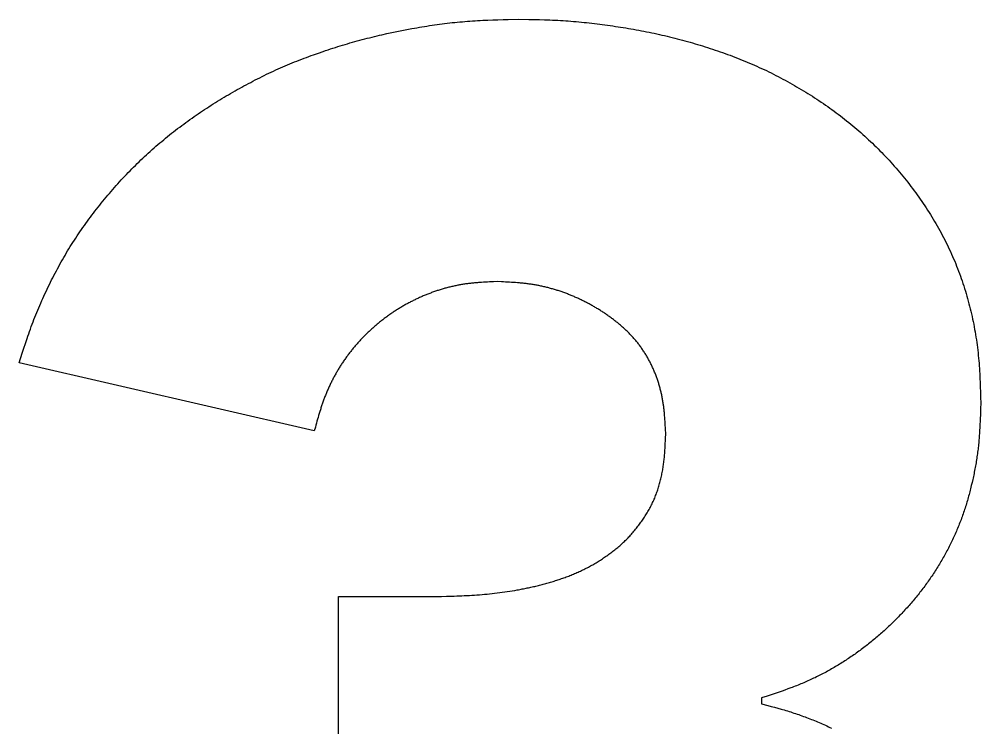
# Model space of a CAD drawing. Extents: x 4 to 389, y 10 to 269.
# Drawn here: x 139.566 to 143.181, y 206.365 to 209.029 of the extents above; entities that cross this region are included whole.
import ezdxf

# ---------------------------------------------------------------- set-up
doc = ezdxf.new("R2010")
doc.units = 0
doc.layers.add('ENGRAVE', color=5, linetype='CONTINUOUS')

msp = doc.modelspace()

# ---------------------------------------------------------------- linework, layer by layer
at = {"layer": 'ENGRAVE'}
msp.add_lwpolyline([(140.7672, 206.0031), (140.7672, 206.8584), (141.1156, 206.8584), (141.1347, 206.8588), (141.1538, 206.8592), (141.1728, 206.8597), (141.1824, 206.8599), (141.1919, 206.8602), (141.2014, 206.8605), (141.211, 206.8608), (141.2205, 206.8612), (141.23, 206.8616), (141.2395, 206.862), (141.2491, 206.8625), (141.2586, 206.863), (141.2681, 206.8636), (141.2776, 206.8642), (141.2871, 206.8648), (141.2966, 206.8655), (141.3062, 206.8663), (141.3157, 206.8671), (141.3252, 206.868), (141.3346, 206.869), (141.3441, 206.87), (141.3536, 206.871), (141.3631, 206.8721), (141.3726, 206.8733), (141.382, 206.8746), (141.3915, 206.8759), (141.4009, 206.8772), (141.4103, 206.8787), (141.4198, 206.8802), (141.4292, 206.8817), (141.4386, 206.8834), (141.4433, 206.8842), (141.448, 206.8851), (141.4526, 206.886), (141.4573, 206.8869), (141.462, 206.8878), (141.4667, 206.8887), (141.4714, 206.8897), (141.476, 206.8906), (141.4807, 206.8916), (141.4854, 206.8926), (141.49, 206.8936), (141.4947, 206.8947), (141.4993, 206.8958), (141.504, 206.8968), (141.5086, 206.8979), (141.5132, 206.8991), (141.5179, 206.9002), (141.5225, 206.9014), (141.5271, 206.9025), (141.5317, 206.9038), (141.5363, 206.905), (141.5409, 206.9062), (141.5455, 206.9075), (141.5501, 206.9088), (141.5547, 206.9101), (141.5593, 206.9114), (141.5639, 206.9128), (141.5685, 206.9141), (141.573, 206.9155), (141.5776, 206.9169), (141.5822, 206.9184), (141.5867, 206.9198), (141.5912, 206.9213), (141.5958, 206.9228), (141.6003, 206.9244), (141.6048, 206.9259), (141.6093, 206.9275), (141.6138, 206.9291), (141.6183, 206.9307), (141.6228, 206.9324), (141.6273, 206.934), (141.6318, 206.9357), (141.6362, 206.9375), (141.6407, 206.9392), (141.6451, 206.941), (141.6495, 206.9428), (141.6539, 206.9447), (141.6583, 206.9465), (141.6627, 206.9484), (141.6671, 206.9504), (141.6715, 206.9523), (141.6758, 206.9543), (141.6801, 206.9563), (141.6844, 206.9584), (141.6887, 206.9604), (141.693, 206.9626), (141.6973, 206.9647), (141.7015, 206.9669), (141.7057, 206.9691), (141.7099, 206.9713), (141.7141, 206.9736), (141.7183, 206.9759), (141.7224, 206.9783), (141.7266, 206.9806), (141.7307, 206.983), (141.7348, 206.9855), (141.7389, 206.988), (141.7429, 206.9905), (141.7469, 206.993), (141.751, 206.9956), (141.7549, 206.9982), (141.7589, 207.0008), (141.7629, 207.0035), (141.7668, 207.0062), (141.7708, 207.0089), (141.7747, 207.0116), (141.7786, 207.0144), (141.7824, 207.0172), (141.7863, 207.02), (141.7901, 207.0228), (141.794, 207.0257), (141.7978, 207.0286), (141.8015, 207.0315), (141.8053, 207.0344), (141.809, 207.0374), (141.8127, 207.0404), (141.8164, 207.0434), (141.8201, 207.0465), (141.8237, 207.0496), (141.8273, 207.0527), (141.8308, 207.0559), (141.8344, 207.0591), (141.8379, 207.0624), (141.8413, 207.0656), (141.8447, 207.069), (141.8481, 207.0723), (141.8515, 207.0757), (141.8548, 207.0791), (141.8581, 207.0826), (141.8613, 207.0861), (141.8646, 207.0896), (141.8677, 207.0932), (141.8709, 207.0967), (141.874, 207.1004), (141.8771, 207.104), (141.8802, 207.1077), (141.8832, 207.1113), (141.8862, 207.1151), (141.8892, 207.1188), (141.8921, 207.1226), (141.895, 207.1263), (141.8979, 207.1302), (141.9007, 207.134), (141.9035, 207.1379), (141.9063, 207.1417), (141.909, 207.1457), (141.9117, 207.1496), (141.9143, 207.1536), (141.917, 207.1575), (141.9195, 207.1615), (141.9221, 207.1656), (141.9246, 207.1696), (141.9271, 207.1737), (141.9295, 207.1778), (141.9319, 207.182), (141.9342, 207.1861), (141.9365, 207.1903), (141.9388, 207.1945), (141.941, 207.1988), (141.9431, 207.203), (141.9453, 207.2073), (141.9473, 207.2116), (141.9494, 207.2159), (141.9513, 207.2203), (141.9532, 207.2246), (141.9551, 207.229), (141.9569, 207.2334), (141.9587, 207.2379), (141.9604, 207.2423), (141.9621, 207.2468), (141.9637, 207.2513), (141.9653, 207.2558), (141.9668, 207.2603), (141.9682, 207.2648), (141.9697, 207.2694), (141.971, 207.274), (141.9724, 207.2786), (141.9737, 207.2832), (141.9749, 207.2878), (141.9761, 207.2924), (141.9773, 207.297), (141.9784, 207.3017), (141.9795, 207.3063), (141.9805, 207.311), (141.9815, 207.3156), (141.9824, 207.3203), (141.9833, 207.325), (141.9842, 207.3297), (141.9851, 207.3344), (141.9859, 207.3391), (141.9866, 207.3438), (141.9873, 207.3485), (141.988, 207.3532), (141.9887, 207.358), (141.9893, 207.3627), (141.9899, 207.3674), (141.9904, 207.3722), (141.991, 207.3769), (141.9915, 207.3816), (141.9919, 207.3864), (141.9923, 207.3911), (141.9927, 207.3959), (141.9931, 207.4006), (141.9935, 207.4054), (141.9938, 207.4102), (141.9941, 207.4149), (141.9944, 207.4197), (141.9946, 207.4244), (141.9951, 207.434), (141.9955, 207.4435), (141.9959, 207.453), (141.9966, 207.4721), (141.9958, 207.487), (141.9954, 207.4945), (141.995, 207.502), (141.9946, 207.5094), (141.9941, 207.5169), (141.9936, 207.5244), (141.993, 207.5318), (141.9924, 207.5392), (141.9921, 207.543), (141.9918, 207.5467), (141.9914, 207.5504), (141.991, 207.5541), (141.9906, 207.5578), (141.9902, 207.5615), (141.9898, 207.5652), (141.9894, 207.5689), (141.9889, 207.5726), (141.9884, 207.5763), (141.9879, 207.58), (141.9874, 207.5837), (141.9868, 207.5874), (141.9862, 207.5911), (141.9856, 207.5947), (141.985, 207.5984), (141.9844, 207.6021), (141.9837, 207.6057), (141.983, 207.6094), (141.9822, 207.6131), (141.9815, 207.6167), (141.9807, 207.6204), (141.9798, 207.624), (141.979, 207.6276), (141.9781, 207.6313), (141.9772, 207.6349), (141.9763, 207.6385), (141.9753, 207.6421), (141.9743, 207.6457), (141.9733, 207.6493), (141.9723, 207.6529), (141.9712, 207.6565), (141.9701, 207.6601), (141.969, 207.6637), (141.9679, 207.6672), (141.9667, 207.6708), (141.9655, 207.6743), (141.9643, 207.6779), (141.963, 207.6814), (141.9617, 207.6849), (141.9604, 207.6884), (141.9591, 207.6919), (141.9577, 207.6954), (141.9563, 207.6989), (141.9549, 207.7023), (141.9535, 207.7058), (141.952, 207.7092), (141.9505, 207.7127), (141.949, 207.7161), (141.9475, 207.7195), (141.9459, 207.7229), (141.9443, 207.7263), (141.9427, 207.7297), (141.941, 207.7331), (141.9394, 207.7364), (141.9377, 207.7397), (141.9359, 207.7431), (141.9342, 207.7464), (141.9324, 207.7497), (141.9306, 207.7529), (141.9288, 207.7562), (141.9269, 207.7595), (141.925, 207.7627), (141.9231, 207.7659), (141.9212, 207.7691), (141.9192, 207.7723), (141.9172, 207.7755), (141.9152, 207.7786), (141.9132, 207.7818), (141.9111, 207.7849), (141.909, 207.788), (141.9069, 207.791), (141.9048, 207.7941), (141.9026, 207.7971), (141.9004, 207.8002), (141.8982, 207.8032), (141.8959, 207.8062), (141.8937, 207.8091), (141.8913, 207.8121), (141.889, 207.815), (141.8867, 207.8179), (141.8843, 207.8207), (141.8819, 207.8236), (141.8794, 207.8264), (141.877, 207.8292), (141.8745, 207.832), (141.872, 207.8348), (141.8695, 207.8376), (141.8669, 207.8403), (141.8644, 207.843), (141.8618, 207.8457), (141.8591, 207.8483), (141.8565, 207.851), (141.8538, 207.8536), (141.8512, 207.8562), (141.8485, 207.8588), (141.8458, 207.8614), (141.843, 207.8639), (141.8403, 207.8665), (141.8375, 207.869), (141.8347, 207.8715), (141.8319, 207.874), (141.8291, 207.8764), (141.8262, 207.8789), (141.8234, 207.8813), (141.8205, 207.8837), (141.8176, 207.8861), (141.8147, 207.8884), (141.8118, 207.8908), (141.8089, 207.8931), (141.8059, 207.8954), (141.803, 207.8977), (141.8, 207.9), (141.797, 207.9022), (141.794, 207.9045), (141.791, 207.9067), (141.788, 207.9089), (141.785, 207.9111), (141.7819, 207.9133), (141.7789, 207.9154), (141.7758, 207.9176), (141.7728, 207.9197), (141.7697, 207.9218), (141.7666, 207.9239), (141.7635, 207.926), (141.7603, 207.928), (141.7572, 207.93), (141.7541, 207.9321), (141.7509, 207.9341), (141.7478, 207.936), (141.7446, 207.938), (141.7414, 207.94), (141.7382, 207.9419), (141.735, 207.9438), (141.7318, 207.9457), (141.7286, 207.9476), (141.7253, 207.9495), (141.7221, 207.9513), (141.7188, 207.9532), (141.7156, 207.955), (141.7123, 207.9568), (141.709, 207.9586), (141.7057, 207.9603), (141.7024, 207.9621), (141.6991, 207.9638), (141.6958, 207.9655), (141.6925, 207.9672), (141.6892, 207.9689), (141.6858, 207.9706), (141.6825, 207.9722), (141.6791, 207.9739), (141.6757, 207.9755), (141.6724, 207.9771), (141.669, 207.9787), (141.6656, 207.9802), (141.6622, 207.9818), (141.6588, 207.9833), (141.6554, 207.9848), (141.6519, 207.9863), (141.6485, 207.9878), (141.6451, 207.9892), (141.6416, 207.9906), (141.6382, 207.9921), (141.6347, 207.9934), (141.6312, 207.9948), (141.6277, 207.9962), (141.6243, 207.9975), (141.6208, 207.9988), (141.6173, 208.0001), (141.6138, 208.0014), (141.6102, 208.0027), (141.6067, 208.0039), (141.6032, 208.0051), (141.5996, 208.0063), (141.5961, 208.0075), (141.5925, 208.0087), (141.589, 208.0098), (141.5854, 208.0109), (141.5818, 208.012), (141.5783, 208.0131), (141.5747, 208.0141), (141.5711, 208.0152), (141.5675, 208.0162), (141.5639, 208.0172), (141.5603, 208.0182), (141.5567, 208.0191), (141.553, 208.02), (141.5494, 208.021), (141.5458, 208.0218), (141.5422, 208.0227), (141.5385, 208.0236), (141.5349, 208.0244), (141.5312, 208.0252), (141.5276, 208.026), (141.5239, 208.0267), (141.5202, 208.0275), (141.5166, 208.0282), (141.5129, 208.0289), (141.5092, 208.0296), (141.5056, 208.0302), (141.5019, 208.0308), (141.4982, 208.0314), (141.4945, 208.032), (141.4908, 208.0326), (141.4871, 208.0331), (141.4834, 208.0337), (141.4797, 208.0342), (141.4761, 208.0346), (141.4724, 208.0351), (141.4686, 208.0355), (141.4649, 208.036), (141.4612, 208.0364), (141.4575, 208.0367), (141.4538, 208.0371), (141.4501, 208.0375), (141.4464, 208.0378), (141.4427, 208.0381), (141.439, 208.0384), (141.4315, 208.039), (141.4241, 208.0395), (141.4166, 208.04), (141.4092, 208.0404), (141.4017, 208.0408), (141.3943, 208.0412), (141.3868, 208.0416), (141.3793, 208.0419), (141.3644, 208.0426), (141.3493, 208.042), (141.3418, 208.0417), (141.3343, 208.0414), (141.3267, 208.041), (141.3192, 208.0406), (141.3117, 208.0402), (141.3041, 208.0397), (141.2966, 208.0392), (141.2929, 208.0389), (141.2891, 208.0387), (141.2854, 208.0384), (141.2816, 208.038), (141.2779, 208.0377), (141.2741, 208.0373), (141.2704, 208.037), (141.2667, 208.0366), (141.2629, 208.0362), (141.2592, 208.0357), (141.2554, 208.0353), (141.2517, 208.0348), (141.248, 208.0343), (141.2443, 208.0338), (141.2405, 208.0333), (141.2368, 208.0327), (141.2331, 208.0321), (141.2294, 208.0315), (141.2257, 208.0309), (141.222, 208.0302), (141.2183, 208.0295), (141.2146, 208.0288), (141.2109, 208.0281), (141.2072, 208.0273), (141.2035, 208.0265), (141.1998, 208.0257), (141.1961, 208.0249), (141.1925, 208.0241), (141.1888, 208.0232), (141.1851, 208.0223), (141.1815, 208.0214), (141.1778, 208.0204), (141.1742, 208.0195), (141.1705, 208.0185), (141.1669, 208.0175), (141.1633, 208.0165), (141.1597, 208.0154), (141.156, 208.0144), (141.1524, 208.0133), (141.1488, 208.0122), (141.1452, 208.011), (141.1416, 208.0099), (141.138, 208.0087), (141.1345, 208.0075), (141.1309, 208.0063), (141.1273, 208.0051), (141.1238, 208.0038), (141.1202, 208.0025), (141.1167, 208.0012), (141.1131, 207.9999), (141.1096, 207.9986), (141.1061, 207.9972), (141.1026, 207.9959), (141.0991, 207.9945), (141.0956, 207.9931), (141.0921, 207.9916), (141.0886, 207.9902), (141.0851, 207.9887), (141.0817, 207.9872), (141.0782, 207.9857), (141.0748, 207.9842), (141.0713, 207.9827), (141.0679, 207.9811), (141.0645, 207.9795), (141.0611, 207.9779), (141.0577, 207.9763), (141.0543, 207.9747), (141.0509, 207.973), (141.0475, 207.9713), (141.0442, 207.9696), (141.0408, 207.9679), (141.0375, 207.9662), (141.0341, 207.9645), (141.0308, 207.9627), (141.0275, 207.9609), (141.0242, 207.9591), (141.0209, 207.9573), (141.0176, 207.9554), (141.0143, 207.9536), (141.011, 207.9517), (141.0078, 207.9498), (141.0045, 207.9479), (141.0013, 207.946), (140.998, 207.9441), (140.9948, 207.9421), (140.9916, 207.9401), (140.9884, 207.9381), (140.9852, 207.9361), (140.9821, 207.9341), (140.9789, 207.932), (140.9757, 207.93), (140.9726, 207.9279), (140.9695, 207.9258), (140.9663, 207.9237), (140.9632, 207.9216), (140.9601, 207.9194), (140.9571, 207.9172), (140.954, 207.9151), (140.9509, 207.9129), (140.9479, 207.9106), (140.9448, 207.9084), (140.9418, 207.9062), (140.9388, 207.9039), (140.9358, 207.9016), (140.9328, 207.8993), (140.9298, 207.897), (140.9269, 207.8947), (140.9239, 207.8923), (140.921, 207.89), (140.9181, 207.8876), (140.9152, 207.8852), (140.9123, 207.8828), (140.9094, 207.8804), (140.9065, 207.8779), (140.9036, 207.8755), (140.9008, 207.873), (140.898, 207.8705), (140.8952, 207.868), (140.8924, 207.8655), (140.8896, 207.863), (140.8868, 207.8604), (140.884, 207.8578), (140.8813, 207.8553), (140.8785, 207.8527), (140.8758, 207.8501), (140.8731, 207.8474), (140.8704, 207.8448), (140.8678, 207.8421), (140.8651, 207.8395), (140.8624, 207.8368), (140.8598, 207.8341), (140.8572, 207.8314), (140.8546, 207.8287), (140.852, 207.8259), (140.8494, 207.8232), (140.8469, 207.8204), (140.8443, 207.8176), (140.8418, 207.8148), (140.8393, 207.812), (140.8368, 207.8092), (140.8343, 207.8064), (140.8318, 207.8035), (140.8294, 207.8007), (140.8269, 207.7978), (140.8245, 207.7949), (140.8221, 207.792), (140.8197, 207.7891), (140.8173, 207.7862), (140.815, 207.7832), (140.8126, 207.7803), (140.8103, 207.7773), (140.808, 207.7743), (140.8057, 207.7714), (140.8034, 207.7683), (140.8012, 207.7653), (140.7989, 207.7623), (140.7967, 207.7593), (140.7945, 207.7562), (140.7923, 207.7531), (140.7901, 207.7501), (140.788, 207.747), (140.7858, 207.7439), (140.7837, 207.7408), (140.7816, 207.7376), (140.7795, 207.7345), (140.7775, 207.7313), (140.7754, 207.7282), (140.7734, 207.725), (140.7714, 207.7218), (140.7694, 207.7186), (140.7674, 207.7154), (140.7654, 207.7122), (140.7635, 207.7089), (140.7616, 207.7057), (140.7597, 207.7024), (140.7578, 207.6992), (140.756, 207.6959), (140.7541, 207.6926), (140.7523, 207.6893), (140.7505, 207.686), (140.7487, 207.6827), (140.747, 207.6793), (140.7452, 207.676), (140.7435, 207.6726), (140.7418, 207.6693), (140.7401, 207.6659), (140.7384, 207.6625), (140.7368, 207.6591), (140.7352, 207.6557), (140.7335, 207.6523), (140.732, 207.6489), (140.7304, 207.6455), (140.7288, 207.642), (140.7273, 207.6386), (140.7258, 207.6351), (140.7243, 207.6317), (140.7228, 207.6282), (140.7214, 207.6247), (140.7199, 207.6212), (140.7185, 207.6177), (140.7171, 207.6142), (140.7158, 207.6107), (140.7144, 207.6072), (140.7131, 207.6037), (140.7118, 207.6002), (140.7105, 207.5966), (140.7092, 207.5931), (140.7079, 207.5896), (140.7067, 207.586), (140.7055, 207.5825), (140.7043, 207.5789), (140.7031, 207.5753), (140.7019, 207.5718), (140.7007, 207.5682), (140.6996, 207.5646), (140.6984, 207.561), (140.6962, 207.5538), (140.694, 207.5466), (140.6919, 207.5394), (140.6898, 207.5322), (140.6877, 207.5249), (140.6856, 207.5177), (140.6836, 207.5104), (140.6816, 207.5031), (140.6796, 207.4959), (140.6757, 207.4813), (139.5665, 207.7373), (139.5781, 207.7738), (139.584, 207.792), (139.5899, 207.8102), (139.596, 207.8284), (139.5991, 207.8374), (139.6022, 207.8465), (139.6054, 207.8555), (139.6086, 207.8645), (139.6118, 207.8735), (139.6151, 207.8825), (139.6185, 207.8914), (139.6219, 207.9004), (139.6254, 207.9093), (139.629, 207.9182), (139.6326, 207.9271), (139.6362, 207.9359), (139.6399, 207.9447), (139.6437, 207.9535), (139.6475, 207.9623), (139.6514, 207.9711), (139.6553, 207.9798), (139.6593, 207.9885), (139.6633, 207.9972), (139.6674, 208.0059), (139.6715, 208.0145), (139.6756, 208.0232), (139.6798, 208.0318), (139.6841, 208.0403), (139.6884, 208.0489), (139.6927, 208.0574), (139.6971, 208.066), (139.7015, 208.0744), (139.706, 208.0829), (139.7105, 208.0914), (139.7151, 208.0998), (139.7197, 208.1082), (139.7243, 208.1165), (139.7291, 208.1249), (139.7338, 208.1332), (139.7386, 208.1414), (139.7435, 208.1497), (139.7484, 208.1579), (139.7534, 208.1661), (139.7584, 208.1742), (139.7634, 208.1824), (139.7686, 208.1904), (139.7737, 208.1985), (139.7789, 208.2065), (139.7842, 208.2145), (139.7895, 208.2225), (139.7949, 208.2304), (139.8003, 208.2383), (139.8058, 208.2462), (139.8113, 208.254), (139.8169, 208.2618), (139.8225, 208.2695), (139.8281, 208.2773), (139.8338, 208.285), (139.8396, 208.2926), (139.8453, 208.3003), (139.8512, 208.3079), (139.857, 208.3154), (139.8629, 208.323), (139.8689, 208.3305), (139.8749, 208.3379), (139.8809, 208.3453), (139.887, 208.3527), (139.8931, 208.3601), (139.8993, 208.3674), (139.9055, 208.3747), (139.9117, 208.382), (139.918, 208.3892), (139.9243, 208.3964), (139.9307, 208.4036), (139.937, 208.4107), (139.9435, 208.4178), (139.9499, 208.4249), (139.9565, 208.4319), (139.963, 208.4389), (139.9696, 208.4458), (139.9762, 208.4527), (139.9829, 208.4596), (139.9896, 208.4665), (139.9963, 208.4733), (140.0031, 208.48), (140.0099, 208.4868), (140.0167, 208.4934), (140.0236, 208.5001), (140.0306, 208.5067), (140.0376, 208.5132), (140.0446, 208.5197), (140.0516, 208.5262), (140.0587, 208.5326), (140.0659, 208.539), (140.0731, 208.5453), (140.0803, 208.5516), (140.0875, 208.5579), (140.0948, 208.5641), (140.1021, 208.5702), (140.1095, 208.5763), (140.1169, 208.5824), (140.1243, 208.5885), (140.1318, 208.5944), (140.1393, 208.6004), (140.1468, 208.6063), (140.1544, 208.6122), (140.162, 208.618), (140.1696, 208.6238), (140.1773, 208.6295), (140.185, 208.6353), (140.1927, 208.6409), (140.2004, 208.6466), (140.2082, 208.6521), (140.216, 208.6577), (140.2238, 208.6632), (140.2317, 208.6687), (140.2396, 208.6741), (140.2475, 208.6795), (140.2554, 208.6848), (140.2634, 208.6901), (140.2714, 208.6953), (140.2794, 208.7006), (140.2875, 208.7057), (140.2956, 208.7109), (140.3037, 208.716), (140.3118, 208.721), (140.32, 208.726), (140.3281, 208.731), (140.3364, 208.7359), (140.3446, 208.7408), (140.3528, 208.7457), (140.3611, 208.7505), (140.3694, 208.7552), (140.3777, 208.76), (140.3861, 208.7647), (140.3944, 208.7693), (140.4028, 208.774), (140.4112, 208.7786), (140.4196, 208.7831), (140.4281, 208.7876), (140.4365, 208.7921), (140.445, 208.7966), (140.4535, 208.801), (140.462, 208.8053), (140.4706, 208.8096), (140.4792, 208.8139), (140.4877, 208.8181), (140.4964, 208.8223), (140.505, 208.8264), (140.5136, 208.8305), (140.5223, 208.8346), (140.531, 208.8385), (140.5398, 208.8425), (140.5485, 208.8464), (140.5573, 208.8502), (140.5661, 208.854), (140.5749, 208.8577), (140.5837, 208.8614), (140.5926, 208.865), (140.6015, 208.8686), (140.6103, 208.8721), (140.6193, 208.8756), (140.6282, 208.879), (140.6371, 208.8825), (140.6461, 208.8858), (140.6551, 208.8892), (140.6641, 208.8924), (140.6731, 208.8957), (140.6911, 208.9021), (140.7092, 208.9084), (140.7183, 208.9115), (140.7274, 208.9145), (140.7364, 208.9175), (140.7455, 208.9205), (140.7547, 208.9234), (140.7638, 208.9263), (140.7729, 208.9291), (140.7821, 208.932), (140.7912, 208.9347), (140.8004, 208.9375), (140.8096, 208.9401), (140.8188, 208.9428), (140.828, 208.9454), (140.8372, 208.9479), (140.8465, 208.9504), (140.8557, 208.9529), (140.865, 208.9553), (140.8742, 208.9577), (140.8835, 208.96), (140.8928, 208.9623), (140.9021, 208.9646), (140.9114, 208.9668), (140.9208, 208.969), (140.9301, 208.9711), (140.9488, 208.9753), (140.9675, 208.9793), (140.9862, 208.9832), (141.005, 208.987), (141.0238, 208.9907), (141.0426, 208.9942), (141.052, 208.9959), (141.0614, 208.9976), (141.0709, 208.9992), (141.0803, 209.0008), (141.0898, 209.0023), (141.0992, 209.0038), (141.1087, 209.0053), (141.1181, 209.0067), (141.1276, 209.0081), (141.1371, 209.0094), (141.1466, 209.0107), (141.1561, 209.012), (141.1656, 209.0132), (141.1751, 209.0143), (141.1846, 209.0154), (141.1941, 209.0165), (141.2036, 209.0175), (141.2131, 209.0184), (141.2227, 209.0193), (141.2322, 209.0202), (141.2417, 209.021), (141.2513, 209.0218), (141.2608, 209.0225), (141.2704, 209.0232), (141.2799, 209.0238), (141.2895, 209.0244), (141.299, 209.025), (141.3086, 209.0255), (141.3181, 209.0259), (141.3277, 209.0263), (141.3468, 209.0271), (141.366, 209.0277), (141.3851, 209.0282), (141.4042, 209.0287), (141.4425, 209.0294), (141.4821, 209.0288), (141.5019, 209.0284), (141.5217, 209.0279), (141.5415, 209.0273), (141.5514, 209.027), (141.5613, 209.0266), (141.5711, 209.0262), (141.581, 209.0258), (141.5909, 209.0253), (141.6008, 209.0247), (141.6106, 209.0241), (141.6205, 209.0235), (141.6304, 209.0228), (141.6403, 209.022), (141.6501, 209.0212), (141.66, 209.0204), (141.6698, 209.0195), (141.6797, 209.0185), (141.6895, 209.0175), (141.6994, 209.0165), (141.7092, 209.0154), (141.719, 209.0143), (141.7289, 209.0131), (141.7387, 209.012), (141.7485, 209.0107), (141.7583, 209.0095), (141.778, 209.0068), (141.7976, 209.0041), (141.8074, 209.0026), (141.8172, 209.0012), (141.8269, 208.9997), (141.8367, 208.9981), (141.8465, 208.9965), (141.8562, 208.9949), (141.866, 208.9933), (141.8758, 208.9916), (141.8855, 208.9898), (141.8952, 208.988), (141.905, 208.9862), (141.9147, 208.9843), (141.9244, 208.9824), (141.9341, 208.9805), (141.9438, 208.9785), (141.9534, 208.9764), (141.9631, 208.9743), (141.9728, 208.9721), (141.9824, 208.97), (141.9921, 208.9677), (142.0017, 208.9654), (142.0113, 208.9631), (142.0209, 208.9607), (142.0305, 208.9583), (142.0401, 208.9558), (142.0497, 208.9533), (142.0592, 208.9508), (142.0688, 208.9482), (142.0783, 208.9455), (142.0879, 208.9429), (142.0974, 208.9401), (142.1069, 208.9374), (142.1164, 208.9345), (142.1258, 208.9317), (142.1353, 208.9288), (142.1447, 208.9258), (142.1542, 208.9228), (142.1636, 208.9198), (142.173, 208.9167), (142.1824, 208.9135), (142.1917, 208.9103), (142.2011, 208.9071), (142.2104, 208.9038), (142.2198, 208.9005), (142.2291, 208.8971), (142.2383, 208.8937), (142.2476, 208.8902), (142.2569, 208.8867), (142.2661, 208.8831), (142.2753, 208.8795), (142.2845, 208.8758), (142.2937, 208.8721), (142.3028, 208.8683), (142.3119, 208.8644), (142.321, 208.8605), (142.3301, 208.8566), (142.3392, 208.8526), (142.3482, 208.8485), (142.3572, 208.8444), (142.3662, 208.8402), (142.3751, 208.836), (142.384, 208.8317), (142.3929, 208.8273), (142.4017, 208.8229), (142.4106, 208.8184), (142.4194, 208.8139), (142.4281, 208.8093), (142.4369, 208.8046), (142.4456, 208.7999), (142.4543, 208.7952), (142.4629, 208.7903), (142.4715, 208.7855), (142.4801, 208.7806), (142.4887, 208.7756), (142.4972, 208.7706), (142.5057, 208.7655), (142.5142, 208.7604), (142.5227, 208.7552), (142.5311, 208.75), (142.5395, 208.7448), (142.5478, 208.7395), (142.5561, 208.7341), (142.5644, 208.7287), (142.5727, 208.7233), (142.5809, 208.7177), (142.5891, 208.7122), (142.5973, 208.7066), (142.6054, 208.7009), (142.6135, 208.6952), (142.6215, 208.6894), (142.6295, 208.6836), (142.6375, 208.6778), (142.6454, 208.6718), (142.6533, 208.6658), (142.6612, 208.6598), (142.669, 208.6537), (142.6767, 208.6476), (142.6845, 208.6414), (142.6921, 208.6351), (142.6998, 208.6288), (142.7074, 208.6225), (142.7149, 208.6161), (142.7224, 208.6096), (142.7299, 208.6031), (142.7373, 208.5965), (142.7446, 208.5899), (142.7519, 208.5832), (142.7592, 208.5765), (142.7664, 208.5697), (142.7736, 208.5629), (142.7807, 208.556), (142.7878, 208.5491), (142.7948, 208.5421), (142.8018, 208.5351), (142.8087, 208.528), (142.8156, 208.5209), (142.8224, 208.5137), (142.8292, 208.5065), (142.8359, 208.4992), (142.8425, 208.4919), (142.8492, 208.4845), (142.8557, 208.4771), (142.8622, 208.4697), (142.8687, 208.4622), (142.8751, 208.4546), (142.8814, 208.447), (142.8877, 208.4394), (142.894, 208.4317), (142.9002, 208.424), (142.9063, 208.4162), (142.9124, 208.4084), (142.9184, 208.4005), (142.9244, 208.3926), (142.9303, 208.3847), (142.9361, 208.3767), (142.9419, 208.3687), (142.9477, 208.3606), (142.9534, 208.3525), (142.959, 208.3444), (142.9646, 208.3362), (142.9701, 208.328), (142.9755, 208.3197), (142.9809, 208.3114), (142.9863, 208.3031), (142.9915, 208.2947), (142.9967, 208.2863), (143.0019, 208.2778), (143.007, 208.2693), (143.012, 208.2608), (143.0169, 208.2522), (143.0218, 208.2436), (143.0266, 208.2349), (143.0314, 208.2263), (143.0361, 208.2175), (143.0407, 208.2088), (143.0452, 208.2), (143.0497, 208.1911), (143.0541, 208.1822), (143.0584, 208.1733), (143.0626, 208.1644), (143.0668, 208.1554), (143.0709, 208.1464), (143.0749, 208.1373), (143.0788, 208.1283), (143.0827, 208.1191), (143.0865, 208.11), (143.0902, 208.1008), (143.0939, 208.0916), (143.0974, 208.0824), (143.1009, 208.0731), (143.1043, 208.0638), (143.1076, 208.0545), (143.1108, 208.0451), (143.114, 208.0357), (143.1171, 208.0263), (143.1201, 208.0169), (143.123, 208.0074), (143.1259, 207.998), (143.1286, 207.9884), (143.1313, 207.9789), (143.134, 207.9694), (143.1365, 207.9598), (143.139, 207.9502), (143.1414, 207.9406), (143.1437, 207.931), (143.1459, 207.9213), (143.1481, 207.9117), (143.1502, 207.902), (143.1522, 207.8923), (143.1542, 207.8826), (143.156, 207.8728), (143.1578, 207.8631), (143.1596, 207.8533), (143.1612, 207.8436), (143.1628, 207.8338), (143.1642, 207.824), (143.1657, 207.8142), (143.167, 207.8044), (143.1682, 207.7946), (143.1694, 207.7848), (143.1705, 207.7749), (143.1715, 207.7651), (143.1725, 207.7552), (143.1734, 207.7454), (143.1742, 207.7355), (143.1749, 207.7257), (143.1756, 207.7158), (143.1762, 207.7059), (143.1768, 207.696), (143.1773, 207.6862), (143.1778, 207.6763), (143.1782, 207.6664), (143.179, 207.6466), (143.1796, 207.6268), (143.1802, 207.607), (143.1808, 207.5872), (143.1801, 207.5639), (143.1798, 207.5523), (143.1794, 207.5406), (143.1789, 207.529), (143.1785, 207.5174), (143.1779, 207.5057), (143.1773, 207.4941), (143.1766, 207.4825), (143.1763, 207.4767), (143.1759, 207.4709), (143.1754, 207.465), (143.175, 207.4592), (143.1745, 207.4534), (143.174, 207.4476), (143.1735, 207.4418), (143.1729, 207.436), (143.1724, 207.4302), (143.1717, 207.4244), (143.1711, 207.4186), (143.1704, 207.4129), (143.1697, 207.4071), (143.169, 207.4013), (143.1682, 207.3955), (143.1674, 207.3898), (143.1666, 207.384), (143.1657, 207.3782), (143.1648, 207.3725), (143.1639, 207.3667), (143.1629, 207.361), (143.1619, 207.3553), (143.1609, 207.3495), (143.1599, 207.3438), (143.1588, 207.3381), (143.1577, 207.3324), (143.1565, 207.3266), (143.1554, 207.3209), (143.1542, 207.3152), (143.1529, 207.3095), (143.1517, 207.3038), (143.1504, 207.2982), (143.1479, 207.2868), (143.1452, 207.2755), (143.1438, 207.2698), (143.1424, 207.2641), (143.141, 207.2585), (143.1396, 207.2528), (143.1381, 207.2472), (143.1366, 207.2416), (143.1351, 207.2359), (143.1336, 207.2303), (143.132, 207.2247), (143.1304, 207.2191), (143.1287, 207.2135), (143.1271, 207.208), (143.1254, 207.2024), (143.1236, 207.1968), (143.1219, 207.1913), (143.1201, 207.1857), (143.1182, 207.1802), (143.1164, 207.1747), (143.1144, 207.1692), (143.1125, 207.1637), (143.1105, 207.1582), (143.1085, 207.1528), (143.1065, 207.1473), (143.1044, 207.1419), (143.1023, 207.1364), (143.1002, 207.131), (143.098, 207.1256), (143.0958, 207.1202), (143.0936, 207.1148), (143.0913, 207.1094), (143.089, 207.1041), (143.0867, 207.0987), (143.0844, 207.0934), (143.082, 207.0881), (143.0796, 207.0828), (143.0771, 207.0775), (143.0746, 207.0722), (143.0721, 207.067), (143.0696, 207.0617), (143.0671, 207.0565), (143.0645, 207.0513), (143.0618, 207.0461), (143.0592, 207.0409), (143.0565, 207.0357), (143.0538, 207.0306), (143.0511, 207.0254), (143.0483, 207.0203), (143.0455, 207.0152), (143.0427, 207.0101), (143.0398, 207.005), (143.037, 206.9999), (143.034, 206.9949), (143.0311, 206.9899), (143.0281, 206.9848), (143.0251, 206.9799), (143.0221, 206.9749), (143.0191, 206.9699), (143.016, 206.965), (143.0129, 206.96), (143.0097, 206.9551), (143.0066, 206.9502), (143.0034, 206.9454), (143.0002, 206.9405), (142.9969, 206.9357), (142.9936, 206.9309), (142.9903, 206.9261), (142.987, 206.9213), (142.9837, 206.9165), (142.9803, 206.9118), (142.9769, 206.9071), (142.9734, 206.9024), (142.97, 206.8977), (142.9665, 206.893), (142.963, 206.8884), (142.9594, 206.8837), (142.9559, 206.8791), (142.9523, 206.8745), (142.9487, 206.87), (142.9451, 206.8654), (142.9414, 206.8609), (142.9377, 206.8563), (142.934, 206.8518), (142.9303, 206.8474), (142.9266, 206.8429), (142.9228, 206.8384), (142.919, 206.834), (142.9152, 206.8296), (142.9113, 206.8252), (142.9075, 206.8209), (142.9036, 206.8165), (142.8997, 206.8122), (142.8958, 206.8079), (142.8918, 206.8036), (142.8879, 206.7993), (142.8839, 206.795), (142.8799, 206.7908), (142.8758, 206.7866), (142.8718, 206.7824), (142.8677, 206.7782), (142.8636, 206.7741), (142.8595, 206.77), (142.8554, 206.7659), (142.8512, 206.7618), (142.847, 206.7577), (142.8428, 206.7537), (142.8386, 206.7496), (142.8344, 206.7456), (142.8301, 206.7416), (142.8259, 206.7377), (142.8216, 206.7337), (142.8172, 206.7298), (142.8129, 206.7259), (142.8086, 206.722), (142.8042, 206.7182), (142.7998, 206.7143), (142.7954, 206.7105), (142.791, 206.7067), (142.7865, 206.703), (142.7821, 206.6992), (142.7776, 206.6955), (142.7731, 206.6918), (142.7685, 206.6881), (142.764, 206.6845), (142.7594, 206.6808), (142.7549, 206.6772), (142.7503, 206.6736), (142.7457, 206.6701), (142.741, 206.6665), (142.7364, 206.663), (142.7317, 206.6595), (142.727, 206.6561), (142.7223, 206.6526), (142.7176, 206.6492), (142.7129, 206.6458), (142.7081, 206.6424), (142.7034, 206.6391), (142.6986, 206.6358), (142.6938, 206.6325), (142.6889, 206.6292), (142.6841, 206.6259), (142.6792, 206.6227), (142.6744, 206.6195), (142.6695, 206.6163), (142.6645, 206.6132), (142.6596, 206.61), (142.6547, 206.6069), (142.6497, 206.6039), (142.6447, 206.6008), (142.6397, 206.5978), (142.6347, 206.5948), (142.6297, 206.5919), (142.6247, 206.5889), (142.6196, 206.586), (142.6145, 206.5831), (142.6094, 206.5803), (142.6043, 206.5775), (142.5992, 206.5747), (142.5941, 206.5719), (142.5889, 206.5692), (142.5838, 206.5665), (142.5786, 206.5638), (142.5734, 206.5612), (142.5682, 206.5585), (142.563, 206.556), (142.5577, 206.5534), (142.5525, 206.5509), (142.5472, 206.5484), (142.5419, 206.546), (142.5366, 206.5436), (142.5313, 206.5412), (142.526, 206.5388), (142.5207, 206.5365), (142.5153, 206.5342), (142.5099, 206.532), (142.5046, 206.5297), (142.4992, 206.5275), (142.4938, 206.5254), (142.4884, 206.5232), (142.4829, 206.5211), (142.4775, 206.519), (142.4721, 206.5169), (142.4666, 206.5149), (142.4557, 206.5109), (142.4447, 206.5069), (142.4338, 206.503), (142.4228, 206.4992), (142.4117, 206.4954), (142.4007, 206.4917), (142.3896, 206.488), (142.3785, 206.4843), (142.3564, 206.477), (142.3564, 206.4554), (142.3809, 206.4489), (142.3932, 206.4456), (142.4054, 206.4423), (142.4177, 206.4389), (142.4299, 206.4354), (142.436, 206.4337), (142.442, 206.4319), (142.4481, 206.43), (142.4542, 206.4282), (142.4602, 206.4263), (142.4663, 206.4244), (142.4723, 206.4225), (142.4784, 206.4205), (142.4844, 206.4185), (142.4904, 206.4164), (142.4964, 206.4144), (142.5024, 206.4123), (142.5084, 206.4101), (142.5143, 206.408), (142.5203, 206.4058), (142.5262, 206.4035), (142.5322, 206.4013), (142.5381, 206.399), (142.544, 206.3967), (142.5499, 206.3943), (142.5558, 206.3919), (142.5617, 206.3895), (142.5675, 206.3871), (142.5734, 206.3846), (142.5792, 206.3821), (142.585, 206.3796), (142.5908, 206.377), (142.5966, 206.3744), (142.6024, 206.3718), (142.6082, 206.3691), (142.6139, 206.3665), (142.6196, 206.3637)], dxfattribs=at)

doc.saveas('drawing.dxf')
